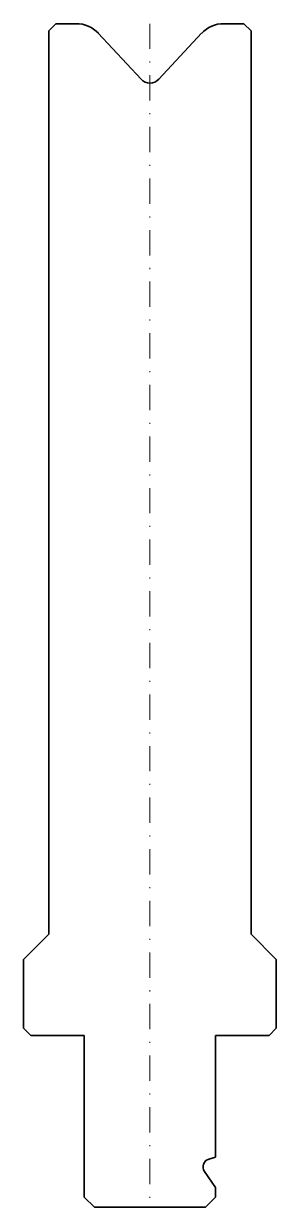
# Model space of a CAD drawing. Header units: millimetres. Extents: x -12 to 13, y -117 to 0.
import ezdxf

# ---------------------------------------------------------------- set-up
doc = ezdxf.new("R2010")
doc.units = ezdxf.units.MM
doc.header["$LTSCALE"] = 5
doc.linetypes.add('AUSGEZOGEN', pattern=[0])
doc.linetypes.add('DASHDOT', pattern=[1, 0.5, -0.25, 0, -0.25])
doc.layers.add('2', color=7, linetype='Continuous')
doc.layers.add('5', color=3, linetype='Continuous', true_color=0x00ff00)

msp = doc.modelspace()

# ---------------------------------------------------------------- linework, layer by layer
at = {"layer": '2', "color": 7, "linetype": 'AUSGEZOGEN', "lineweight": 35}
for p, q in [((-10, -0.7), (-9.3, 0)), ((-9.3, 0), (-7.3, 0)), ((7.31, 0), (9.3, 0)), ((9.3, 0), (10, -0.7)), ((-10, -90), (-10, -0.7)), ((-5.11, -0.95), (-0.87, -5.49)), ((0.88, -5.49), (5.11, -0.95)), ((10, -0.7), (10, -90)), ((-12.5, -92.5), (-10, -90)), ((10, -90), (12.5, -92.5)), ((-12.5, -99.3), (-12.5, -92.5)), ((12.5, -92.5), (12.5, -99.3)), ((12.5, -99.3), (12.5, -92.5)), ((-11.8, -100), (-12.5, -99.3)), ((12.5, -99.3), (11.8, -100)), ((-6.5, -100), (-11.8, -100)), ((-6.5, -116), (-6.5, -100)), ((11.8, -100), (6.5, -100)), ((6.5, -100), (6.5, -112.05)), ((6.5, -112.05), (5.84, -112.23)), ((5.39, -113.46), (6.5, -115.05)), ((6.5, -115.05), (6.5, -116)), ((-5.5, -117), (-6.5, -116)), ((5.51, -117), (-5.5, -117)), ((6.5, -116), (5.51, -117))]:
    msp.add_line(p, q, dxfattribs=at)
for centre, radius, start, end in [((-7.3, -3), 3, 43, 90), ((7.31, -3), 3, 90, 137), ((0, -4.67), 1.2, 223, 317), ((6.05, -113), 0.8, 105, 215)]:
    msp.add_arc(centre, radius, start, end, dxfattribs=at)
at = {"layer": '5', "color": 3, "linetype": 'DASHDOT', "lineweight": 18, "true_color": 0x00ff00}
msp.add_line((0, 0), (0, -117), dxfattribs=at)

doc.saveas('drawing.dxf')
